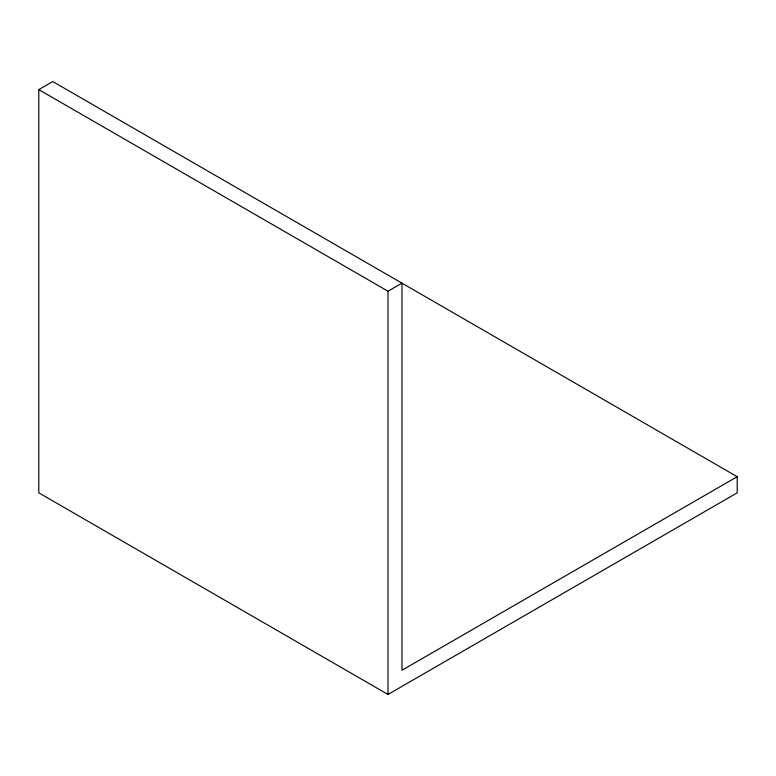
<?xml version="1.0" encoding="UTF-8"?>
<svg xmlns="http://www.w3.org/2000/svg" width="776" height="776" viewBox="0 0 776 776"><rect width="100%" height="100%" fill="white"/><g stroke="black" fill="none" stroke-linecap="round" stroke-linejoin="round"><path stroke-width="1.16" d="M38.8 89.618L52.768 81.548L737.2 476.706L737.2 492.838L388 694.452L38.8 492.838L38.8 89.618L388 291.223L401.968 283.162L401.968 670.251L737.2 476.706M388 291.223L388 694.452"/></g></svg>
